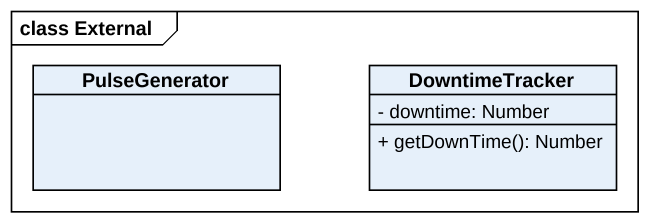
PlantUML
@startuml
mainframe class External
hide circle
hide empty members
skinparam classAttributeIconSize 0
class PulseGenerator
class DowntimeTracker {
  - downtime: Number
  + getDownTime(): Number
}
@enduml
